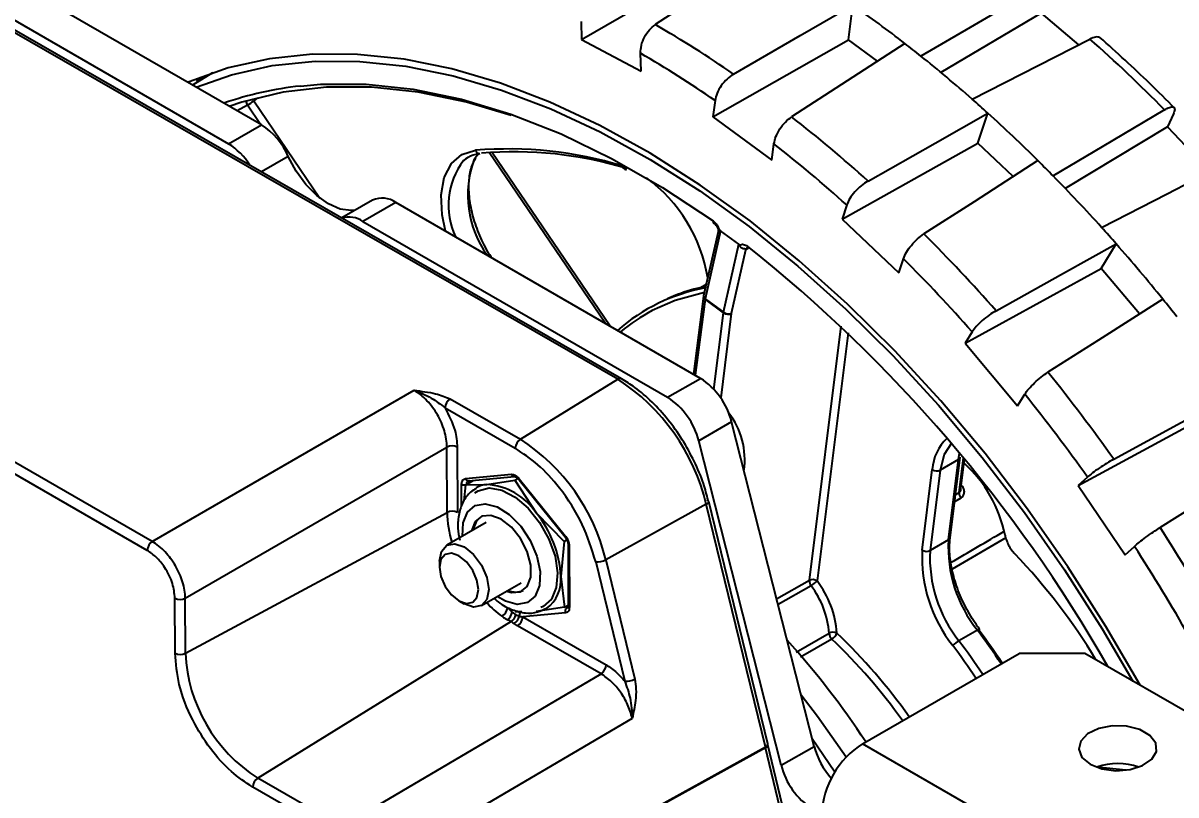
# Model space of a CAD drawing. Header units: inches. Extents: x 0 to 11, y 0 to 8.4.
# Drawn here: x 8.0126 to 8.2709, y 5.9237 to 6.0966 of the extents above; entities that cross this region are included whole.
import ezdxf

# ---------------------------------------------------------------- set-up
doc = ezdxf.new("R2010")
doc.units = ezdxf.units.IN
doc.header["$MEASUREMENT"] = 0
doc.header["$PDSIZE"] = -1
doc.layers.add('OBJ', color=50, linetype='Continuous')
doc.dimstyles.get("Standard").update_dxf_attribs({"dimtxt": 0.18, "dimasz": 0.18, "dimexe": 0.18, "dimexo": 0.0625, "dimgap": 0.09, "dimtad": 0, "dimtih": 1, "dimtoh": 1, "dimdec": 4, "dimzin": 0, "dimdsep": 46, "dimtxsty": 'Standard', "dimcen": 0.09, "dimadec": 0, "dimazin": 0, "dimtfac": 1, "dimtdec": 4, "dimtofl": 0, "dimtmove": 0, "dimatfit": 3, "dimfxl": 1, "dimtolj": 1, "dimtzin": 0, "dimarcsym": 0})

# ---------------------------------------------------------------- blocks, each defined once
blk = doc.blocks.new('*D8')
at = {"layer": 'Defpoints', "color": 0, "transparency": 16777216}
for p in [(5.711596441947764, 7.075144194756552), (5.711596441947764, 4.366810861423873), (9.602395316461589, 4.366810861423874)]:
    blk.add_point(p, dxfattribs=at)
at = {"layer": 'OBJ', "color": 0, "lineweight": -2, "transparency": 16777216}
for p, q in [((5.761596441947764, 7.075144194756552), (9.727395316461589, 7.075144194756553)), ((9.602395316461589, 6.945144194756553), (9.602395316461589, 5.843477528090212)), ((9.602395316461589, 4.496810861423874), (9.602395316461589, 5.598477528090213)), ((5.761596441947764, 4.366810861423873), (9.727395316461589, 4.366810861423874))]:
    blk.add_line(p, q, dxfattribs=at)
at = {"layer": 'OBJ', "color": 0, "transparency": 16777216}
for points in [[(9.580728649794922, 6.945144194756553), (9.624061983128255, 6.945144194756553), (9.602395316461589, 7.075144194756553)], [(9.580728649794922, 4.496810861423874), (9.624061983128255, 4.496810861423874), (9.602395316461589, 4.366810861423874)]]:
    blk.add_solid(points, dxfattribs=at)
at = {"layer": 'OBJ', "color": 0, "transparency": 16777216, "insert": (9.602395316461589, 5.720977528090209), "char_height": 0.125, "attachment_point": 5}
blk.add_mtext('\\A1;32.500000', dxfattribs=at)

msp = doc.modelspace()

# ---------------------------------------------------------------- linework, layer by layer
at = {"color": 7, "linetype": 'Continuous', "lineweight": 25}
for p, q in [((8.065997527122553, 6.073791907321152), (7.997731581415318, 6.113200998931889)), ((7.990365885777956, 6.108948873349486), (8.058631831485192, 6.069539781738742)), ((8.137734353319885, 6.092909234096447), (8.16793862422847, 6.110413964304528)), ((8.145812448480706, 6.016820049149033), (7.998499030926955, 6.101421195448922)), ((8.146686649564161, 6.016927246805471), (7.99937323201041, 6.101528393105361)), ((8.197483741989702, 6.092869849420877), (8.198471519962936, 6.10061393211158)), ((8.240655661195207, 6.098822136139017), (8.218207705524158, 6.085552561699957)), ((8.240655661195207, 6.098822136139017), (8.249079625406479, 6.091746920264075)), ((8.137603656018461, 6.096934387999767), (8.137734353319885, 6.092909234096447)), ((8.137734353319885, 6.092909234096447), (8.151052766840387, 6.085808356879313)), ((8.16715174680825, 6.07560157986021), (8.197483741989702, 6.092869849420877)), ((8.204026477386366, 6.088056287877289), (8.197483741989702, 6.092869849420877)), ((8.151052766840387, 6.085808356879313), (8.150922069538963, 6.089833510782631)), ((8.055031644555038, 6.085448720522043), (8.05053090331324, 6.08272059919373)), ((8.05144787110914, 6.083674019288444), (8.052579499434936, 6.084375695185484)), ((8.052166912797086, 6.084119867284554), (8.051565868212025, 6.083347942482923)), ((8.052568521246053, 6.084372736995028), (8.051732147560093, 6.083854129441512)), ((8.06511731593758, 6.079870023365419), (8.064284242856262, 6.079193841119746)), ((8.06287533094105, 6.07819681658613), (8.060571530764445, 6.076924268344512)), ((8.065792099100625, 6.073910498393929), (8.06287533094105, 6.07819681658613)), ((8.064284242856262, 6.079193841119746), (8.079113215308682, 6.05740201848693)), ((8.1676169741439, 6.079248916665618), (8.16715174680825, 6.07560157986021)), ((8.16715174680825, 6.07560157986021), (8.180356196313712, 6.065886922841351)), ((8.226506607490334, 6.069710178341817), (8.228729648862414, 6.076416773812679)), ((8.270324813109253, 6.07623154783385), (8.268997759052281, 6.073354208965401)), ((8.058631831485192, 6.069539781738742), (8.065997527122553, 6.073791907321152)), ((8.268997759052281, 6.073354208965401), (8.24606974679628, 6.059561615590512)), ((8.268997759052281, 6.073354208965401), (8.278451515944722, 6.063305026328744)), ((8.180356196313712, 6.065886922841351), (8.18082142364936, 6.069534259646758)), ((8.196073298621998, 6.052686262324434), (8.226506607490334, 6.069710178341817)), ((8.234410515713863, 6.062214888205276), (8.226506607490334, 6.069710178341817)), ((8.072018612757404, 6.066709619984908), (8.066025982401579, 6.063250148117421)), ((8.14310737644253, 6.029277338827993), (8.117023962285415, 6.06760805505218)), ((8.144117035873943, 6.028694474844846), (8.117609324864569, 6.067648713823412)), ((8.112308647277175, 6.066524075796105), (8.111250698091695, 6.065774374935406)), ((8.146871396709157, 6.064587939477338), (8.147428674153328, 6.064414801108069)), ((8.147408994100221, 6.063897117552592), (8.147816772476137, 6.063751497830504)), ((8.090895045231015, 6.056928122428388), (8.083982709085548, 6.052937715709806)), ((8.096102955296814, 6.056412413569084), (8.088737259659453, 6.052160287986668)), ((8.164368901004124, 6.017003321958389), (8.096102955296814, 6.056412413569084)), ((8.197120314897544, 6.055844959548738), (8.196073298621998, 6.052686262324434)), ((8.088737259659453, 6.052160287986668), (8.157003205366763, 6.012751196375974)), ((8.196073298621998, 6.052686262324434), (8.208762573595969, 6.040653000441512)), ((8.168368792716587, 6.050122432012688), (8.165071534022053, 6.035510975676655)), ((8.168866934884317, 6.050082469273617), (8.165427644182007, 6.034841612980773)), ((8.172983750167898, 6.047053683524277), (8.168866934884317, 6.050082469273617)), ((8.169544459465587, 6.031812827231435), (8.172983750167898, 6.047053683524277)), ((8.175031508984166, 6.046127809132692), (8.174600448300483, 6.045896077301114)), ((8.254125375648414, 6.041638645953729), (8.257516134432153, 6.047103977695066)), ((8.174458626350692, 6.045694171354905), (8.171268170578609, 6.031556000976248)), ((8.174600448300483, 6.045896077301114), (8.174458626350692, 6.045694171354905)), ((8.208762573595969, 6.040653000441512), (8.209809589871515, 6.043811697665816)), ((8.223620242044278, 6.024859551816728), (8.254125375648414, 6.041638645953729)), ((8.262733006254319, 6.031426323386786), (8.254125375648414, 6.041638645953729)), ((8.040431464091816, 5.978449538463217), (7.940169929988055, 6.036029091336387)), ((8.04156579208122, 5.9804679657431), (7.94130425797746, 6.038047518616269)), ((8.165634176219374, 6.038004265606438), (8.164342547158736, 6.037258624021159)), ((8.165051251869968, 6.035396563398148), (8.162784714170193, 6.017917853551265)), ((8.165406989482047, 6.034725561456479), (8.163196627843446, 6.017680060849255)), ((8.16952380476563, 6.03169677570714), (8.165406989482047, 6.034725561456479)), ((8.165427644182007, 6.034841612980773), (8.169544459465587, 6.031812827231435)), ((8.16737070860254, 6.014532022917896), (8.16952380476563, 6.03169677570714)), ((8.171268170578609, 6.031556000976248), (8.168890595527797, 6.012601674325799)), ((8.188749492525465, 5.971749881230121), (8.195889531330469, 6.028671166537495)), ((8.197463668608385, 6.027173308564289), (8.190493858338444, 5.97160910649923)), ((8.225217234200004, 6.027433634043148), (8.223620242044278, 6.024859551816728)), ((8.223620242044278, 6.024859551816728), (8.235408785287758, 6.010873309642936)), ((8.124011963495624, 6.003353431890537), (8.145812448480706, 6.016820049149033)), ((8.157003205366763, 6.012751196375974), (8.164368901004124, 6.017003321958389)), ((8.04156579208122, 5.9804679657431), (8.100189746941549, 6.014323071390875)), ((8.108270006365888, 6.012393936416837), (8.124011963495624, 6.003353431890537)), ((8.235408785287758, 6.010873309642936), (8.237005777443485, 6.013447391869356)), ((8.107135678376483, 6.010375509136955), (8.122877635506219, 6.001335004610655)), ((8.171333303051458, 6.007246388164426), (8.163967607414097, 6.002994262582018)), ((8.189825173361143, 5.934555525731471), (8.171333303051458, 6.007246388164426)), ((8.248955577138632, 5.99296694885488), (8.279500864169222, 6.009508191563342)), ((8.182459477723784, 5.930303400149061), (8.163967607414097, 6.002994262582018)), ((8.048946062624193, 5.967729043305131), (8.107570017507644, 6.001584148966258)), ((8.107602763071776, 5.986981679842421), (8.107570017507632, 6.001584148966252)), ((8.109885188783913, 6.001564348656059), (8.109917934348058, 5.986961879532228)), ((8.22218095356757, 5.998830494969227), (8.222421214038313, 6.000217700463385)), ((8.22218095356757, 5.998830494969227), (8.21805616401065, 5.996449304643078)), ((8.219917780057827, 5.980788191759628), (8.22218095356757, 5.998830494969227)), ((8.22028213108333, 5.981274899313345), (8.222545304593073, 5.999317202522945)), ((8.222286474464168, 5.991415188755289), (8.223262296514067, 5.999194564586206)), ((8.222617472267727, 5.991748112109644), (8.223513068826342, 5.998887920257135)), ((8.111730173352681, 5.994527435284937), (8.122007540294495, 5.995497670601536)), ((8.11239775163307, 5.99403796082322), (8.122675118574882, 5.995008196139819)), ((8.122796453424538, 5.994176829349323), (8.123462979161724, 5.994561606467188)), ((8.123776188509463, 5.994481947330214), (8.134084417738913, 5.981689536801908)), ((8.214033177536376, 5.978539031061216), (8.216296351046118, 5.996581334270816)), ((8.21805616401065, 5.996449304643078), (8.215792990500907, 5.978407001433478)), ((8.251054021376005, 5.994878203897511), (8.248955577138632, 5.99296694885488)), ((8.110862864349105, 5.988322354165175), (8.110851778932732, 5.993265755036114)), ((8.111401447160073, 5.989573232438673), (8.111760375495619, 5.99315685054378)), ((8.111760375495619, 5.99315685054378), (8.113460454656359, 5.994138285352848)), ((8.111760375495619, 5.99315685054378), (8.116481394126588, 5.993206729901745)), ((8.112365880869378, 5.994028174422112), (8.112384650005152, 5.994036891091115)), ((8.116481394126588, 5.993206729901745), (8.122796453424538, 5.994176829349323)), ((8.122796453424538, 5.994176829349323), (8.127529916557354, 5.986853444017734)), ((8.123716562664056, 5.994299243349835), (8.134024791893507, 5.98150683282153)), ((8.222753918640523, 5.992835879715286), (8.222905395440435, 5.992912150399206)), ((8.248955577138632, 5.99296694885488), (8.259485199730458, 5.977452691281285)), ((8.179433279922536, 5.935082077000038), (8.166206814386747, 5.989422324143597)), ((8.222689399391552, 5.990183636779947), (8.22129703357203, 5.989365829306323)), ((8.221495677761837, 5.99094944571394), (8.222286474464168, 5.991415188755289)), ((8.048973678747123, 5.955413983451309), (8.107602763071794, 5.986981679842429)), ((8.127529916557354, 5.986853444017734), (8.133857420357149, 5.980450278775757)), ((8.165665752356531, 5.988780914291958), (8.143139646335545, 5.976339103091342)), ((8.178892217892312, 5.934440667148393), (8.165665752356531, 5.988780914291958)), ((8.116346939744595, 5.984713560460187), (8.107511642833572, 5.979613052120826)), ((8.113873785920418, 5.984899649391346), (8.113078630662136, 5.982826805787585)), ((8.133857420357149, 5.980450278775757), (8.133072844525506, 5.972616904041396)), ((8.133857420357149, 5.980450278775757), (8.134456908935169, 5.980796356165382)), ((8.134726667793721, 5.979752690523068), (8.134757385100821, 5.966054696910668)), ((8.134970743380798, 5.97941438919479), (8.135001460687898, 5.965716395582391)), ((8.219917780057827, 5.980788191759628), (8.215792990500907, 5.978407001433478)), ((8.232758702857353, 5.981242130517797), (8.220741570393928, 5.974245631235238)), ((8.259485199730458, 5.977452691281285), (8.26158364396783, 5.979363946323918)), ((8.143139646335545, 5.976339103091342), (8.149648423782253, 5.949598128334394)), ((8.105893303654911, 5.976036139570284), (8.105893303654911, 5.974696887418345)), ((8.14088280971236, 5.97590601249686), (8.147391587255743, 5.949165037793309)), ((8.115323507932292, 5.966081038646127), (8.124158804843315, 5.971181546985489)), ((8.133072844525506, 5.972616904041396), (8.13388230936084, 5.965703749396647)), ((8.181418558735794, 5.967601618799621), (8.188749492525465, 5.971749881230121)), ((8.18913105928423, 5.970547205031171), (8.181736522662183, 5.966351714293233)), ((8.046658507470843, 5.955433783761502), (8.046630891347913, 5.967748843615325)), ((8.048973678747123, 5.955413983451309), (8.048946062624193, 5.967729043305131)), ((8.110256913989371, 5.967138073601407), (8.111416677533414, 5.966468338692368)), ((8.13388230936084, 5.965703749396647), (8.13475703970796, 5.966208720477427)), ((8.121180078866814, 5.965613336972733), (8.122178401868428, 5.964626564374164)), ((8.122178401868426, 5.964626564374162), (8.123001018475458, 5.963986317191289)), ((8.124323164437715, 5.964699374950215), (8.122846231431922, 5.964683770591104)), ((8.123001018475458, 5.963986317191289), (8.123788956294241, 5.963693430025812)), ((8.134123066267948, 5.964454715333568), (8.124528702144652, 5.963548958930645)), ((8.124528702144652, 5.963548958930645), (8.143221075460565, 5.952814049403381)), ((8.13388230936084, 5.965703749396647), (8.127567250062892, 5.96473364994907)), ((8.134395660620472, 5.965541772137952), (8.134838263443857, 5.965826422892053)), ((8.121944746503575, 5.962504565135666), (8.065180349765699, 5.927440005548964)), ((8.14208674747116, 5.950795622123497), (8.123394374155247, 5.961530531650762)), ((8.18580787282509, 5.955670895448228), (8.1931725709424, 5.959878629343503)), ((8.193787236845154, 5.958595941889834), (8.186748204505252, 5.954563628738276)), ((8.226382772136207, 5.96059587301936), (8.222257982579285, 5.95821468269321)), ((8.200669138360428, 5.935146973683493), (8.235729849594264, 5.955387091455763)), ((8.250461240868988, 5.955387091455765), (8.235729849594264, 5.955387091455763)), ((8.944013849074407, 5.555007693053834), (8.250461240868988, 5.955387091455765)), ((8.084002720460841, 5.916630439364556), (8.142086747484544, 5.950795622131371)), ((8.091018399421959, 5.906722085080799), (8.149102426432277, 5.940887267839742)), ((8.17943873133264, 5.935049686624191), (8.179433279922536, 5.935082077000037)), ((8.179485030497773, 5.934856723630474), (8.179438700523802, 5.935050006392929)), ((8.194478619600899, 5.928781061475174), (8.189396601143413, 5.936240227365267)), ((8.901587442203205, 5.530515449699148), (8.200669138360428, 5.935146973683493)), ((8.100534280229036, 5.891161342014795), (8.178892217892312, 5.934440667148393)), ((8.178939540129768, 5.934243731282591), (8.100668373976179, 5.891045878658947)), ((8.182556613206236, 5.9189934134811), (8.178939540129774, 5.934243731282596)), ((8.18309679675756, 5.919638479033848), (8.179479723681084, 5.934888796835411)), ((8.1794797236811, 5.934888796835343), (8.179485061259038, 5.934856400647087)), ((8.182459477723784, 5.930303400149061), (8.189825173361143, 5.934555525731471)), ((8.2596494785152, 5.929185985500359), (8.253160986658472, 5.929893984235174)), ((8.084002720460841, 5.916630439364556), (8.065180349765653, 5.927440005548935)), ((8.082868392471436, 5.914612012084674), (8.064046021776248, 5.925421578269052))]:
    msp.add_line(p, q, dxfattribs=at)
at = {"color": 7, "linetype": 'Continuous', "lineweight": 25, "flags": 128}
for points in [[(8.179437644232152, 6.112681437368471), (8.16532839729616, 6.10349173025266), (8.154242606486486, 6.096270518268993)], [(8.23876865057468, 6.103789507033492), (8.224745867002287, 6.095622368274963), (8.213727803949993, 6.089204688544239)], [(8.171764605469631, 6.085161545097593), (8.186720512655523, 6.093815250691191), (8.198471519962936, 6.10061393211158)], [(8.22521951577712, 6.079552897545279), (8.239983413337628, 6.087098452392383), (8.251583455805536, 6.093026461140881)], [(8.210147268315282, 6.092023957146309), (8.195944229975634, 6.082817147209264), (8.184784636193562, 6.075582566980732)], [(8.262869233025679, 5.948224110052057), (8.255198071748719, 5.961420150785337), (8.24666259687565, 5.974796292328413), (8.237615828795661, 5.987725583610149), (8.228106035930757, 6.000139041267405), (8.218183957140496, 6.011970434132615), (8.20790253100824, 6.023156636605717), (8.197316613390903, 6.033637965456551), (8.186482684739207, 6.043358498260711), (8.17545854875006, 6.052266371769876), (8.164303023958807, 6.060314058624678), (8.153075629916902, 6.067458620933734), (8.141836269629351, 6.073661939365862), (8.130644909946252, 6.078890916533223), (8.119561261613713, 6.083117653580191), (8.108644460691183, 6.086319599035825), (8.097952753034987, 6.088479669135725), (8.087543183531482, 6.089586338971303), (8.077471291737908, 6.089633703980161), (8.067790815554819, 6.088621511449485), (8.058553404511132, 6.086555161864371), (8.049808344191542, 6.083445680093912), (8.049502649974775, 6.083314197210977)], [(8.051359170334443, 6.082242450820104), (8.059282429944343, 6.085010592401798), (8.068446863650992, 6.087060617424823), (8.078050862196594, 6.088064813438391), (8.088043184093522, 6.088017822622278), (8.098370515981042, 6.086919895692823), (8.108977757075186, 6.084776890565236), (8.119808313155245, 6.081600241099093), (8.130804398518446, 6.077406896093748), (8.141907344291667, 6.07221922885915), (8.153057911455267, 6.066064917844558), (8.164196606908877, 6.058976798962038), (8.175264000892842, 6.050992690392667), (8.186201044071694, 6.042155190810167), (8.196949382587917, 6.032511452098561), (8.207451669405005, 6.022112927776456), (8.217651870278738, 6.011015098470272), (8.227495562724105, 5.999277175901089), (8.236930226382809, 5.986961786964492), (8.245905523242108, 5.974134639588994), (8.254373566209889, 5.960864172155802), (8.261192963670338, 5.949191799753042)], [(8.051732147560093, 6.083854129441512), (8.051503077435955, 6.083697811567133), (8.051447646738252, 6.083673931410791)], [(8.121923724962812, 6.07592596035687), (8.111922983275432, 6.078901821512206), (8.101155922636552, 6.081124689636026), (8.090684715398172, 6.082237912347964), (8.080570651879519, 6.08223497370637), (8.070872931957709, 6.081115890911772), (8.061648318557612, 6.078887214206192), (8.05880769645835, 6.077942508215623)], [(8.074733621208349, 6.082495056363141), (8.079276916302469, 6.082873719520618), (8.089451450079796, 6.082876675731849), (8.099985262878164, 6.081756797251412), (8.110816697933993, 6.079520638978662), (8.121882356434025, 6.07618128964838), (8.133117468602773, 6.071758295219482), (8.144456272814502, 6.066277544468141), (8.155832400510747, 6.059771117454999), (8.167179264670335, 6.052277097753379)], [(8.268285678833251, 6.077187713526717), (8.254329061476703, 6.068877504623937), (8.243362881602144, 6.062347511669571)], [(8.20189100263501, 6.06121507533741), (8.216920739559963, 6.069728345050562), (8.228729648862414, 6.076416773812679)], [(8.086952102784117, 6.054651910204333), (8.086137372645963, 6.054582305601412), (8.083668377221958, 6.054938160062391), (8.081050241209685, 6.056086188980547), (8.07843210519741, 6.057960995559303), (8.075963109773406, 6.06045578253727), (8.073783899819473, 6.06342843583185), (8.072018612757404, 6.066709619984908)], [(8.107247460762727, 6.049978827506382), (8.10647767744472, 6.05361117495797), (8.106257552546692, 6.058125215361356), (8.106962873196926, 6.062036224992178), (8.108551751790902, 6.065111936689933), (8.110929827957706, 6.067169689993505), (8.113955872436645, 6.068087278986277)], [(8.113669999659898, 6.066071309982683), (8.114312622870047, 6.067033148089934), (8.11475324074954, 6.067555110499886)], [(8.239949865298465, 6.065776622737458), (8.225643746580804, 6.056577962086063), (8.21440305396719, 6.049349874947198)], [(8.254226210025058, 6.050799978492454), (8.268883543234537, 6.05836626375761), (8.280399752001138, 6.064310659978275)], [(8.230574019578857, 6.032160413795233), (8.245661755633321, 6.04052906794777), (8.257516134432153, 6.047103977695066)], [(8.165227046455298, 6.036200112726122), (8.158694111052023, 6.034421879699059), (8.15355781064435, 6.032166724474974)], [(8.267939898353209, 6.034736946116142), (8.253524542328297, 6.025571439245358), (8.242197919170962, 6.018369509241445)], [(8.25694213734564, 5.998880371659655), (8.272070279645956, 6.007104624642088), (8.28395631387488, 6.013566198235837)], [(8.22056646508328, 6.002445198154999), (8.21896661496097, 5.999933768714088), (8.21805616401065, 5.996449304643078)], [(8.293266904488783, 5.999848052149664), (8.278739473347692, 5.990739696193606), (8.267324698890539, 5.983582792598623)], [(8.11380692827361, 5.991324431525406), (8.11458042449868, 5.991830119517575), (8.117013658642078, 5.992434572039293), (8.119838505542326, 5.991939952831676), (8.122826112903578, 5.990386333001312), (8.125734442545408, 5.987899577587123), (8.12832787889674, 5.984681148723464), (8.13039631716815, 5.980991784376133), (8.131772184792363, 5.97713037490306), (8.132344017157063, 5.973409748735063), (8.132065487804882, 5.970131328876859), (8.130959161527457, 5.967560713407847)], [(8.11102099868592, 5.981638960131721), (8.111163384887462, 5.984663218270494), (8.112139105177768, 5.987052371037478), (8.11385714512151, 5.988520312455876), (8.116149330998713, 5.988923350191903), (8.11879128768511, 5.98822203210383), (8.121524402052648, 5.986485008092487), (8.124081137824302, 5.983882310170662), (8.126211223888916, 5.980668708545006), (8.127706152581306, 5.977158772933119), (8.12841958986528, 5.973696080287849), (8.128281699528669, 5.970619583091316), (8.127305979238363, 5.968230430324331)], [(8.11343218405273, 5.983030907815541), (8.114227339311011, 5.985103751419302), (8.115132856655306, 5.986000100970782)], [(8.120890495760856, 5.969294792312887), (8.122042164668926, 5.96898731293698), (8.124068845758728, 5.969174623299457), (8.125571298495712, 5.970383151970463), (8.126368304905958, 5.97246713255629), (8.126363734253824, 5.975175206242011), (8.125558137827415, 5.978180739374214), (8.124048682445096, 5.981121220300214), (8.122017430703162, 5.983641983623458), (8.119709381539769, 5.985438988084656), (8.117402919747205, 5.986295488424829), (8.115376238657403, 5.986108178062351), (8.113873785920418, 5.984899649391346), (8.113873785920418, 5.984899649391346)], [(8.105893303654911, 5.976036139570284), (8.10631107736673, 5.978228544930745), (8.107506264468556, 5.979609938695758), (8.109296913200973, 5.979961743259756), (8.111410413526743, 5.979230399566989), (8.113525004180195, 5.977527248065031), (8.115318757903154, 5.975111578130949), (8.116518591951715, 5.972351153614105), (8.116941842468512, 5.969666224123878)], [(8.11462193930555, 5.969664487026302), (8.114287560288345, 5.971785651794171), (8.113339659898273, 5.973966459614565), (8.111922547376984, 5.975874902265899), (8.110251965259692, 5.977220436654585), (8.108582244529885, 5.977798217367244), (8.10716758503262, 5.977520282527969), (8.106223355852437, 5.976428945196556), (8.105893307322562, 5.974690351588711), (8.106227686339768, 5.972569186820841), (8.107175586729838, 5.970388379000447), (8.108592699251126, 5.968479936349113), (8.11026328136842, 5.967134401960427), (8.111933002098228, 5.966556621247768), (8.113347661595492, 5.966834556087043), (8.114291890775673, 5.967925893418458), (8.11462193930555, 5.969664487026302)], [(8.116941842468512, 5.969666224123878), (8.116524073399132, 5.967465545836209), (8.115328886297307, 5.966084152071196), (8.11353823756489, 5.965732347507196), (8.111424737239119, 5.966463691199965), (8.111416677533414, 5.966468338692368)], [(8.127305979238363, 5.968230430324331), (8.12558793929462, 5.966762488905934), (8.123295753417418, 5.966359451169906), (8.120653796731022, 5.967060769257979), (8.118832863784638, 5.968106946657023)], [(8.130959161527457, 5.967560713407847), (8.129114666300207, 5.965906158305285), (8.128582483424232, 5.965663881090513)], [(8.226778625649343, 5.960536873662461), (8.226856851998889, 5.960638125283801), (8.226898105007379, 5.960715877045935), (8.226900799344829, 5.960767140992246), (8.226864831469364, 5.960789947078028), (8.226791583606268, 5.960783418878193), (8.226683870629838, 5.9607478072678), (8.226545831889357, 5.960684480781064), (8.226382772136207, 5.96059587301936)], [(8.196996394028814, 5.932136442392693), (8.190580050673377, 5.941270897931347), (8.18689980358092, 5.94605504680206)], [(8.25163975217096, 5.930554678054489), (8.254292627713712, 5.929505595024231), (8.257422831243192, 5.929080585892646), (8.260607611427684, 5.929337050498011), (8.263416846055796, 5.930240351874251), (8.265471132424496, 5.93166849416514), (8.2664930277765, 5.933428598840685), (8.266344519481997, 5.935282954011375), (8.265045664409078, 5.936981118736072), (8.26277188013254, 5.93829374645885), (8.259830253818407, 5.939043559532228), (8.256618068400515, 5.939129291545786), (8.253569147318883, 5.938539363916039), (8.251095264260242, 5.937353449638282), (8.249530530839921, 5.935731713007107), (8.249086272976822, 5.933893178540907), (8.249822490157072, 5.932086150507012), (8.25163975217096, 5.930554678054489)], [(8.26229299753632, 5.929964581554494), (8.26225308398406, 5.929858375636925), (8.262223396814733, 5.929759113673627)]]:
    msp.add_lwpolyline(points, dxfattribs=at)
at = {"color": 7, "linetype": 'Continuous', "lineweight": 25}
for centre, radius, start, end in [((8.035594458694582, 5.866996608126603), 0.2847911360160582, 52.19941093618043, 55.11594605424418), ((8.028281244407394, 5.878220687061737), 0.2518173815016208, 55.26432406368987, 59.9861608041694), ((8.023450610909565, 5.835730818537024), 0.3438686415235632, 44.6019840899993, 48.43799224042569), ((8.025988269184644, 5.854454498958025), 0.3005890623836357, 51.34921412944694, 52.2178870781204), ((8.027358226379773, 5.876479717014825), 0.2465519512220177, 55.32776102550377, 59.92272384236101), ((8.016269147569142, 5.842437406465758), 0.3160443204427688, 48.61292663646402, 51.33384533169124), ((8.082937053680261, 6.006181247662932), 0.07675346052559098, 96.13550921849217, 109.2689549147123), ((8.063007940574714, 6.078360271793153), 0.001524396712185564, 33.1490663955066, 51.86950967837301), ((8.00630410823331, 5.830997536043215), 0.3312155240798559, 47.81371647129391, 48.62797868916038), ((8.064447803898565, 6.079285001629962), 0.001912280808808133, 183.8295116661393, 214.6840660062553), ((8.058090437487587, 6.086452419607731), 0.009542022144768793, 300.0963000503359, 310.474402015772), ((7.99129199392411, 5.827837001837874), 0.3143521395829343, 47.93709048031177, 52.00968148810797), ((7.996506149407547, 5.820297199753734), 0.3457238636762007, 45.23855845932864, 47.80141787108117), ((8.057564954156023, 6.060522271035667), 0.01572232597248123, 23.17488835602819, 57.56490548218905), ((8.050950406140878, 6.057100958913178), 0.01461945992867166, 31.5688723152281, 58.30316176371369), ((7.991142284122493, 5.827148963102332), 0.3077804541431801, 47.99180589305681, 51.95496607536621), ((8.121269121919902, 5.98032239766939), 0.0880690525131934, 73.09972255921892, 94.76332360253933), ((8.114954484302272, 6.068396429694297), 0.001045370660790512, 197.2015025612717, 268.8621712972956), ((8.122547822886483, 5.980311887801424), 0.08744902641915903, 73.09972255921056, 94.76332360254952), ((8.124419346984219, 6.055772746326465), 0.01653619933617727, 142.7832198023609, 205.3509488586949), ((8.135391462649459, 6.058078251407779), 0.02314543021394731, 159.797406567811, 215.6458035895537), ((8.147707551458737, 6.064683812498959), 0.0008416331751548983, 186.5409367649233, 249.0588522038286), ((7.986744089942616, 5.81034623170106), 0.3596635223908086, 44.47985406303918, 45.25059224102559), ((8.13169795865119, 6.033914544306541), 0.03474473979790661, 9.332827610055462, 53.72786028540651), ((7.977448585185488, 5.801305347811915), 0.3726304125406992, 42.03233024144706, 44.47026993712316), ((8.093040722714049, 6.052042330700977), 0.005336187090524358, 54.98005538720622, 113.7094861836183), ((8.085586971267803, 6.047560168225378), 0.005575429917842399, 55.59558524084468, 106.2557704013876), ((8.167695328390232, 6.052160580294877), 0.0005290539491684417, 167.277023841195, 228.4488845915235), ((7.952676547760755, 5.78692982911787), 0.3706279057276902, 41.42678766016196, 45.07581251841118), ((7.968482271530319, 5.793138245747194), 0.3847585826304266, 41.30484176719208, 42.04169112905205), ((8.175357665270882, 6.046463757171439), 0.0004840087864415325, 163.4631996980239, 225.3782222743663), ((7.971530285617798, 5.790672894842873), 0.3268885597574947, 29.65774949206019, 51.52900247926362), ((7.960281455135468, 5.785998208884688), 0.3956319970410156, 38.95518854435956, 41.29768504473558), ((7.953334369447127, 5.787096538406017), 0.3628804371766586, 41.47581191021758, 45.02678826835592), ((8.17288470930586, 5.996600167474277), 0.04131747654834024, 100.3480338516596, 131.0599999064329), ((8.16577929209675, 6.035352740670393), 0.0007293579390671159, 176.5553668415447, 239.3060218990301), ((8.166290872958532, 6.035235816526367), 0.001250000000001161, 167.2834887685808, 172.6114454252437), ((8.16575373091009, 6.035444504704064), 0.0006854275922704025, 174.434859019314, 241.5923241504758), ((8.166638613105405, 6.034566222489972), 0.00124188794013837, 167.1880732066518, 172.6284124694158), ((7.952694742860563, 5.779801049033503), 0.4054279463516448, 38.25056630018906, 38.96215379961536), ((8.17243126201704, 5.996199675957759), 0.0406181701428939, 117.6879212599578, 129.8616864665727), ((8.170755428389436, 6.031537436740575), 0.001241887940589647, 167.1880732086125, 172.6284124694241), ((8.170516484636691, 6.033119488589406), 0.001734798337495568, 235.0950804548744, 295.6770896723243), ((8.170654693362094, 6.033351426320231), 0.001897341946250389, 234.18625395664, 288.8647369970904), ((7.921543180609222, 5.760461090788549), 0.4115048160969357, 35.4072237805639, 38.81035080507723), ((8.14633774571277, 6.016154523215732), 0.0008478572697754967, 65.71040367158638, 128.2839055992247), ((8.1208323285482, 5.978084499833035), 0.04609174733783145, 13.41884758951445, 57.18248564315373), ((8.155514128483917, 6.003318846368387), 0.01629944381130783, 13.94330799956693, 57.09442699581271), ((8.10970144513754, 6.01026153588769), 0.00256829690139129, 123.8726894979231, 177.4565513077188), ((8.14814843284658, 5.999066720785987), 0.01629944381128156, 13.94330799955769, 57.09442699585728), ((7.922852245091183, 5.761180603918743), 0.4029031821571392, 35.45294376318614, 38.76463082244707), ((8.157148781704457, 5.99875184315528), 0.01713180580540835, 351.8883540081416, 37.91766522403987), ((8.125443402267287, 6.001221031361385), 0.002568296901401655, 123.8726894980543, 177.4565513076106), ((8.099944845278907, 5.966033633302831), 0.0444071339526029, 13.41884758950786, 57.18248564316148), ((8.226546080381553, 5.995996413346973), 0.01026640559966438, 132.4536336765278, 176.7338463619522), ((8.10870788341616, 5.999268499500908), 0.002580110709280858, 62.85136900344733, 116.1686200915813), ((8.221882308166494, 5.999434711522398), 0.0006739931147358903, 296.3017513502327, 348.7683295683503), ((8.203700636399077, 5.976101425094796), 0.02945486474047212, 11.32949965504228, 48.02179767909276), ((8.112375825524815, 5.994708037888659), 0.0006704357000130634, 195.627432916716, 271.8741506712976), ((8.122653192466629, 5.995678273205261), 0.0006704357000144594, 195.6274329169353, 271.8741506711384), ((8.123882174329108, 5.994346277122101), 0.0001721609692551989, 127.9970197860048, 195.8545654458702), ((8.21728751830396, 5.997998305955185), 0.001729225632275967, 235.027331512949, 296.3915350806656), ((8.111444667167772, 5.994440943645625), 0.001316276842907336, 243.2288385969098, 284.7475587917043), ((8.116921402718283, 5.987785642019574), 0.005438915460547913, 94.64030312470571, 120.8246608270155), ((8.115667109445262, 5.979007197734108), 0.01422286094012016, 33.48127400078076, 86.71791766312401), ((8.16543739610983, 5.989522456150721), 0.0007759065044868482, 287.1161050197626, 352.5852063149414), ((8.16576735812504, 5.989228004052438), 0.0004805019290095564, 23.85419989253933, 90.16929789175902), ((8.224042694180229, 5.991308080258356), 0.001759482856181279, 176.5099623262034, 219.7229626060245), ((8.108740628980309, 5.984666030377079), 0.002580110709278285, 62.85136900349953, 116.1686200915545), ((8.132001222624417, 5.987321522027592), 0.02440082624117076, 180.7980120128165, 196.8799442590379), ((8.109093144710872, 5.971477850007312), 0.02400673753954348, 2.719549070902365, 39.82687147728006), ((8.134190403558542, 5.981553866593803), 0.0001721609692397575, 127.9970197832677, 195.8545654497601), ((7.906410238028354, 5.749949595024863), 0.4299345520750588, 29.6113235054762, 32.91646637404946), ((8.042997230852874, 5.978335565213953), 0.002568296901392431, 123.8726894979671, 177.4565513077404), ((8.135124808526848, 5.979782664879504), 0.0003992030174984432, 184.1796533280386, 247.2983991868768), ((8.249783117495932, 5.979219092153332), 0.02990652861611266, 176.9924933692261, 218.5146095570134), ((8.219621471397637, 5.98138974050956), 0.000670566716030204, 296.2237646199345, 350.1389189722712), ((7.908036077703703, 5.750888224525071), 0.4209477842473949, 29.65572677340965, 32.87206310611693), ((8.141331390454916, 5.979665193776424), 0.003785851103149664, 263.1951082693614, 298.5310690375534), ((8.24569043522074, 5.976875785478533), 0.03170092033305216, 176.9924933692064, 218.5146095570271), ((8.215024344794218, 5.979956002745585), 0.001729225632275967, 235.027331512949, 296.3915350806656), ((8.24565832793899, 5.976837901827174), 0.02990652861609184, 176.9924933692086, 218.5146095570234), ((8.134566222014428, 5.882190810380339), 0.1384315811321757, 31.2248935016278, 43.61801457656932), ((8.125184588717607, 5.971850510330095), 0.007925398350340092, 306.2075855158156, 5.549229049040798), ((8.190584550791433, 5.971670213584873), 0.001836786806680886, 177.5141087516882, 217.6906867510791), ((8.189501178467383, 5.970186393616956), 0.001734798337501395, 55.09508045500788, 115.6770896722344), ((8.185908065582773, 5.976088887513124), 0.006410766968968716, 300.181905428765, 315.6699794951546), ((8.173030377922473, 5.958307266876118), 0.02195249611315295, 4.199441628817551, 37.29633063283675), ((8.122968431256098, 5.973317585958811), 0.004189976051957271, 245.6977974710492, 293.897251435036), ((8.17319931526609, 5.958412080829237), 0.02002702441342624, 4.19944162882812, 37.29633063284703), ((8.047808196715664, 5.970044692770483), 0.00258011070928716, 242.8513690035643, 296.1686200918124), ((8.135655854972068, 5.984984955739403), 0.02649096900141792, 223.546639910293, 233.4627116979482), ((8.13515574058585, 5.966084902255901), 0.0003994990054218568, 184.336160846829, 247.282771014954), ((8.118297421009641, 5.966170256216244), 0.002935962425732597, 302.7236850442943, 349.0653754392043), ((8.119109242886145, 5.96523403653607), 0.003128699296195024, 311.6463168283245, 348.8042697564181), ((8.120470879474857, 5.964672575793717), 0.002621555689236809, 304.2088304355532, 344.8245700159662), ((8.12145737950115, 5.964224511622734), 0.002391296302150076, 296.9499113511904, 347.1682159050212), ((8.121962935383598, 5.963662932179908), 0.002568296901387835, 303.8726894978802, 357.4565513077557), ((8.12464086739053, 5.963874730474889), 0.0008709893046503508, 126.8682637186201, 192.014230237317), ((8.13495637169711, 5.964823459389039), 0.0009112464632113122, 127.9754072861316, 203.8697582313371), ((8.03549418695589, 5.825554879196872), 0.1990607644025332, 33.54892413216624, 41.85304062364416), ((8.194085468107886, 5.958095537378363), 0.002003196992534728, 65.25599214944538, 117.1112773251813), ((8.195200970788404, 5.96006202365668), 0.002036673613855784, 185.1662534683651, 226.0413788175917), ((8.192340314353041, 5.960992283781189), 0.002799292617509371, 301.1237765883148, 337.3619953462532), ((8.106944128669992, 5.867448689958259), 0.1258949839040494, 35.36236948059819, 46.38525040889209), ((8.10669114784213, 5.867313548857184), 0.1279062911341199, 35.27351588001118, 46.38384708428621), ((8.225333290085045, 5.952894859814088), 0.006144756441082337, 120.0315440924663, 136.364332955623), ((8.069480475133654, 5.844404815286651), 0.1905089307628341, 33.90955723721039, 36.68384948856805), ((8.073706642936623, 5.84685777665524), 0.1903847551457361, 33.90865231485584, 36.68475441092354), ((8.075714615784717, 5.848003016368366), 0.1883725142208059, 33.95418066983302, 36.68395691907461), ((8.069922484741516, 5.844672471286738), 0.188249470477677, 33.95328838178766, 36.68484920709565), ((8.047835812838594, 5.95772963291666), 0.00258011070928637, 242.8513690035552, 296.1686200918212), ((8.084066812486794, 5.957063482893191), 0.03513187845930344, 182.6911203897877, 237.4804322037996), ((8.14065530869579, 5.952928022653993), 0.00256829690516474, 303.8726898922774, 357.4565512813717), ((8.147840167998048, 5.952924219080624), 0.003785851110816517, 263.1951082870249, 298.531067313453), ((8.178679498865227, 5.935181275054085), 0.0007705513963765462, 286.0252402804055, 350.16730527819), ((8.211365550412784, 5.918424983132744), 0.01985039543115384, 122.6054783400644, 177.3945215143266), ((8.145429862659736, 5.926295756223491), 0.03443934946664467, 13.34310393680865, 13.68006732188583), ((8.178682419565837, 5.935021872404636), 0.0008195209516627146, 288.2850644816743, 348.3511641863001), ((8.206611174162623, 5.938964388343256), 0.01735534189916385, 194.7164062091401, 221.8884107209738), ((8.198278652291293, 5.934230941945078), 0.01629944381127145, 193.9433079995191, 237.0944269958568), ((8.257825734088607, 5.916537076583505), 0.01414803345352968, 70.5005687661611, 109.2511717068635), ((8.066611788537296, 5.925307605019791), 0.002568296901381984, 123.8726894965829, 177.4565513077892)]:
    msp.add_arc(centre, radius, start, end, dxfattribs=at)
for points, knots in [([(8.150922069538963, 6.089833510782631), (8.150955505821337, 6.090419925247009), (8.151022360216588, 6.091592435514337), (8.15176974871456, 6.093485684911534), (8.152876114954154, 6.095188734997339), (8.153786564696706, 6.095909492702652), (8.154242606486486, 6.096270518268993)], [0, 0, 0, 0, 0.2499136709340953, 0.4996915371566675, 0.7493968572079162, 1, 1, 1, 1]), ([(8.254033794906986, 6.093138830394834), (8.253999216342159, 6.093198495941561), (8.253878450273016, 6.093406878608034), (8.253439119819326, 6.093484346428062), (8.25270730060154, 6.093502697642028), (8.252023771289238, 6.093213047674986), (8.251583455805536, 6.093026461140881)], [0, 0, 0, 0, 0.09904489878968412, 0.3459155449459987, 0.5786522859717592, 1, 1, 1, 1]), ([(8.270662274730372, 6.077446804516881), (8.268786070327922, 6.079327623772377), (8.263264078970101, 6.084863197434247), (8.257598104692246, 6.089994758528045), (8.253857255825753, 6.093382771526286)], [0, 0, 0, 0, 0.3397695289382702, 0.9999999999999999, 0.9999999999999999, 0.9999999999999999, 0.9999999999999999]), ([(8.171764605469631, 6.085161545097595), (8.171273192295477, 6.084824923117663), (8.170290631838007, 6.084151861295171), (8.168974058903695, 6.082584654591114), (8.167973137756452, 6.080849398357731), (8.167735837362727, 6.079783048729906), (8.1676169741439, 6.079248916665618)], [0, 0, 0, 0, 0.2499123639395196, 0.4996895068213741, 0.7493956301627225, 1, 1, 1, 1]), ([(8.268285678833251, 6.077187713526717), (8.268677679654312, 6.077395889583001), (8.269297979720763, 6.077725306294927), (8.26994001289056, 6.07784871706399), (8.27043663457212, 6.077775900437755), (8.270719038231814, 6.077325012883501), (8.270456213817157, 6.076596014919712), (8.270324813109253, 6.07623154783385)], [0, 0, 0, 0, 0.2258044901647666, 0.3573118542843057, 0.5009271414515843, 0.7504854067865265, 1, 1, 1, 1]), ([(8.18082142364936, 6.069534259646758), (8.180937064785034, 6.070068834993551), (8.18116828421624, 6.071137695195421), (8.182124851881591, 6.0729026232418), (8.183381219254407, 6.074516745837871), (8.184316271218297, 6.075226868485662), (8.184784636193562, 6.075582566980732)], [0, 0, 0, 0, 0.2499136709341099, 0.4996915371566608, 0.7493968572079508, 1, 1, 1, 1]), ([(8.111417174548787, 6.065788209397207), (8.111550704333418, 6.065935938508434), (8.112259423710384, 6.066720021879491), (8.113502702838899, 6.067141317992558), (8.114666177025615, 6.067310509415261), (8.11496196022801, 6.067353521955973)], [0, 0, 0, 0, 0.147580459655246, 0.7832943916548003, 1, 1, 1, 1]), ([(8.11756708447643, 6.044021435543085), (8.117390770169191, 6.044295670783146), (8.116378892372225, 6.045869522360531), (8.114860908152558, 6.048971266055562), (8.113345547563798, 6.053220972760427), (8.112521276713926, 6.057367833625986), (8.112416935393313, 6.061143812397879), (8.112905689800636, 6.064238229144817), (8.11367107964341, 6.065668511294192), (8.114009362859418, 6.066300660322373)], [0, 0, 0, 0, 0.03532013364555785, 0.2027042477808583, 0.3701555547945714, 0.537124457308974, 0.7033691140718392, 0.8688965485939396, 1, 1, 1, 1]), ([(8.20189100263501, 6.06121507533741), (8.201388194877937, 6.060890562722821), (8.200382851419942, 6.060241713078946), (8.198921616659806, 6.0588023289078), (8.19771743401881, 6.057242204073769), (8.197319592696497, 6.056311264853041), (8.197120314897544, 6.055844959548738)], [0, 0, 0, 0, 0.2499123639395159, 0.4996895068213595, 0.7493956301627142, 1, 1, 1, 1]), ([(8.167179264670335, 6.052277097753379), (8.16736321113128, 6.052126514225511), (8.167730094654651, 6.051826173490593), (8.168305760232242, 6.051055161861463), (8.168526134605782, 6.050426291930907), (8.168660806468454, 6.050041986425843)], [0, 0, 0, 0, 0.2811138799038577, 0.560685159134711, 1, 1, 1, 1]), ([(8.167342462369277, 6.051766024655488), (8.1674308574992, 6.051697495483406), (8.167606258688153, 6.051561514029772), (8.167844557504315, 6.051299293519682), (8.168048887948332, 6.051012403676608), (8.16821108161802, 6.050712151440363), (8.168326730860377, 6.050419124785765), (8.16836274265161, 6.050239861220543), (8.168379892807119, 6.050154489237778)], [0, 0, 0, 0, 0.1753848829763075, 0.3480137087296935, 0.5178016646145888, 0.6847517310848458, 0.8498670393656066, 1, 1, 1, 1]), ([(8.168660806468454, 6.050041986425843), (8.168621461728863, 6.050016217709751), (8.168535313667569, 6.049959795302168), (8.168426406140382, 6.049987520054957), (8.168364116615795, 6.050047755965226), (8.168370833365843, 6.050097251602627), (8.168374117879088, 6.050121455134912)], [0, 0, 0, 0, 0.2411079222207059, 0.5279226722263054, 0.7691526072946004, 1, 1, 1, 1]), ([(8.168660806468454, 6.050041986425843), (8.168680467609931, 6.050059157261017), (8.168715679286843, 6.050089908980144), (8.168771950749012, 6.050110408135493), (8.168822708585427, 6.050108739829841), (8.168852833935128, 6.050090845280375), (8.168866934884317, 6.050082469273617)], [0, 0, 0, 0, 0.3653216879845421, 0.6542646194008638, 0.8381696119008581, 1, 1, 1, 1]), ([(8.209809589871515, 6.043811697665818), (8.210005527847873, 6.044279118035709), (8.210397297326619, 6.045213704776228), (8.21155872869836, 6.04681097252961), (8.212962467421823, 6.048307642627758), (8.21392228430932, 6.049002048794545), (8.21440305396719, 6.049349874947198)], [0, 0, 0, 0, 0.2499136709340998, 0.4996915371566729, 0.7493968572079485, 1, 1, 1, 1]), ([(8.172983750167898, 6.047053683524277), (8.172995286401093, 6.047043797653428), (8.173019525903621, 6.047023025830649), (8.173052256649385, 6.046976393978049), (8.1731021414946, 6.046883381171686), (8.173126601449495, 6.046803316288907), (8.173145069247683, 6.04674286556021)], [0, 0, 0, 0, 0.1366464377155827, 0.2871163937673105, 0.4617573650695336, 1, 1, 1, 1]), ([(8.173145069247683, 6.04674286556021), (8.173265369544401, 6.046840779970342), (8.173505389722981, 6.047036136381309), (8.17411049569948, 6.047069258655504), (8.174597069415666, 6.046778663191497), (8.174893676482807, 6.04660152113586)], [0, 0, 0, 0, 0.2817690329953321, 0.5621786102121038, 1, 1, 1, 1]), ([(8.174458626350692, 6.045694171354905), (8.174484976123088, 6.045734619611239), (8.174517947606772, 6.045785232535094), (8.174539462988433, 6.045846187609988), (8.174545394107488, 6.045874644357418), (8.174546291370564, 6.045899823248184), (8.174540250993687, 6.045923189783547), (8.174523130057525, 6.045941881018654), (8.17447825409854, 6.045962478946087), (8.174369179947076, 6.045974386126056), (8.174202806218979, 6.045988012999823), (8.174051964813934, 6.046016857789265), (8.173970064722463, 6.04603775883618), (8.173838791688054, 6.046075219431648), (8.173634288502221, 6.046163598404293), (8.17339324547328, 6.046342476325127), (8.17322429586842, 6.046537936759762), (8.17316996985455, 6.046678457266026), (8.173145069247683, 6.04674286556021)], [0, 0, 0, 0, 0.06288038969501124, 0.07868226381204005, 0.09444750819266551, 0.1103824600046908, 0.1259302016821306, 0.1493497873078176, 0.1776115584497485, 0.2516193363798431, 0.3767987394402244, 0.4609815524243113, 0.4866851902242422, 0.5014439022558286, 0.6600979332415219, 0.7938467839069859, 0.9055086169137351, 1, 1, 1, 1]), ([(8.174857201816659, 6.046333049259846), (8.174842180840953, 6.046326579975501), (8.17478306593443, 6.046301120168703), (8.174670833617986, 6.046178858875043), (8.174628723998214, 6.046008952791023), (8.174600701215661, 6.045895885010491)], [0, 0, 0, 0, 0.1023015003127356, 0.4026065780284304, 1, 1, 1, 1]), ([(8.174844573876534, 6.046293459709593), (8.174842092154131, 6.046289078682204), (8.174828402709892, 6.046264912470021), (8.174931814055556, 6.046185335655427), (8.175016478237445, 6.046120185106796)], [0, 0, 0, 0, 0.1812873012850107, 1, 1, 1, 1]), ([(8.165519056567778, 6.037494124935487), (8.164625773496988, 6.03733570602513), (8.16166515532498, 6.036810656441044), (8.15896668212386, 6.035666187393936), (8.157082397138675, 6.034867029618129)], [0, 0, 0, 0, 0.301721809057907, 1, 1, 1, 1]), ([(8.230574019578857, 6.032160413795233), (8.230060822137604, 6.031849631266026), (8.229034704932841, 6.031228234363927), (8.227437669383493, 6.029939892125778), (8.226042003608628, 6.028587979717129), (8.22549248620005, 6.027818876211668), (8.225217234200004, 6.027433634043148)], [0, 0, 0, 0, 0.2499123639395179, 0.4996895068213648, 0.7493956301627106, 1, 1, 1, 1]), ([(8.237005777443485, 6.013447391869356), (8.237277664469037, 6.013834381873021), (8.237821290774962, 6.014608151587472), (8.239177045712047, 6.016003514378844), (8.240721048199669, 6.017357775705594), (8.241705040243367, 6.018031861505214), (8.242197919170962, 6.018369509241445)], [0, 0, 0, 0, 0.2499136709340825, 0.4996915371566627, 0.7493968572079482, 1, 1, 1, 1]), ([(8.16608366379112, 5.989657596245639), (8.165761124384712, 5.990908294906827), (8.165005256633451, 5.993839294238224), (8.163017971183878, 5.998470013504625), (8.160341191811666, 6.003322893559035), (8.157142008018598, 6.007817328750539), (8.153556810093152, 6.011776178811753), (8.15001856832837, 6.014850007385501), (8.147687730065904, 6.016303136787209), (8.146686649564161, 6.016927246805471)], [0, 0, 0, 0, 0.1144835166818362, 0.2682909331110688, 0.4219688270446862, 0.5756891780393276, 0.7295901166431401, 0.8838606410123167, 1, 1, 1, 1]), ([(8.107570017507644, 6.001584148966258), (8.107541546245796, 6.002182993336056), (8.107485357098057, 6.00336483609901), (8.106890510315724, 6.00584149922968), (8.105551989629062, 6.008929075662288), (8.103540436460555, 6.011624022589195), (8.10168998357671, 6.013368167576151), (8.100694281740234, 6.014001933916546), (8.100189746942307, 6.014323071390407)], [0, 0, 0, 0, 0.130443718136676, 0.2574357746824233, 0.4999999372245203, 0.7425549075182608, 0.8695492938205585, 1, 1, 1, 1]), ([(8.100189746964658, 6.01432307140422), (8.101510987893535, 6.013816175482371), (8.103999413039995, 6.012861487710446), (8.106134313340354, 6.011169246833539), (8.107135678376483, 6.010375509136955)], [0, 0, 0, 0, 0.5309546605238645, 1, 1, 1, 1]), ([(8.100189746983727, 6.014323070135998), (8.101005072366679, 6.014222042693921), (8.102641715132458, 6.014019245337574), (8.105505087993036, 6.013556117280598), (8.107230845145352, 6.012830728076485), (8.108270006365888, 6.012393936416837)], [0, 0, 0, 0, 0.2831281350830758, 0.5683370391276139, 1, 1, 1, 1]), ([(8.107135678376483, 6.010375509136955), (8.108003327589348, 6.008694747161321), (8.109553438426527, 6.00569195834469), (8.109783778015988, 6.002826092792576), (8.109885188783913, 6.001564348656061)], [0, 0, 0, 0, 0.5597336603644684, 1, 1, 1, 1]), ([(8.14088280971236, 5.97590601249686), (8.13999927311601, 5.978725564133118), (8.138192349014194, 5.984491840062047), (8.133344420854508, 5.992081891854014), (8.128049609652622, 5.997897180002263), (8.124576138655232, 6.000206005169084), (8.122877635506219, 6.001335004610655)], [0, 0, 0, 0, 0.2744175396598676, 0.5612123690405076, 0.7854359015830321, 1, 1, 1, 1]), ([(8.25694213734564, 5.998880371659655), (8.256419870804246, 5.998584522754177), (8.255375620306253, 5.997992985019342), (8.253655771242563, 5.996874314781576), (8.25208621881184, 5.995757369395148), (8.251398498760453, 5.995171609616813), (8.251054021376005, 5.994878203897511)], [0, 0, 0, 0, 0.2499123639395271, 0.4996895068213588, 0.7493956301627248, 1, 1, 1, 1]), ([(8.110851778932732, 5.993265755036114), (8.110866768334581, 5.993456424031855), (8.110896637789832, 5.993836371083306), (8.111161072851232, 5.994346366107785), (8.111514389781975, 5.994458780006139), (8.111730173352681, 5.994527435284937)], [0, 0, 0, 0, 0.2816731810095832, 0.5612915418213292, 1, 1, 1, 1]), ([(8.122007540294495, 5.995497670601536), (8.12216477094413, 5.995491819264498), (8.122478089210036, 5.995480159128395), (8.123108492875598, 5.995183114303701), (8.123523023890032, 5.994747803000068), (8.123776188509463, 5.994481947330214)], [0, 0, 0, 0, 0.281673838382769, 0.5612999679142201, 1, 1, 1, 1]), ([(8.122662019820481, 5.995007126605766), (8.12270422693971, 5.995007248177338), (8.122795725651141, 5.99500751172629), (8.123032443442202, 5.994915664705228), (8.12335584136876, 5.994701021174646), (8.123590586211886, 5.994439579236166), (8.123716331175473, 5.994299533531238)], [0, 0, 0, 0, 0.1965021132731292, 0.4259871435621732, 0.6925205053732852, 1, 1, 1, 1]), ([(8.114187388515106, 5.992328003615842), (8.113727802908981, 5.992078226167989), (8.112465592106968, 5.991392234725743), (8.111095351311215, 5.989364503387301), (8.11014752275781, 5.986629633226772), (8.109881952162477, 5.9837097528084), (8.110256594661646, 5.981665270372019), (8.110420416520421, 5.98077126898749)], [0, 0, 0, 0, 0.1270370942437535, 0.3488960282350846, 0.5732534757083206, 0.8133943453018081, 1, 1, 1, 1]), ([(8.112009364570858, 5.99325585488101), (8.11201596752216, 5.993369790227622), (8.112029171911075, 5.993597634801871), (8.112151899199215, 5.993856960079049), (8.112337461479274, 5.9940404459697), (8.112509121167601, 5.99407813058118), (8.112594960850839, 5.9940969750469)], [0, 0, 0, 0, 0.2500286588585563, 0.5000000001935905, 0.7499713414317842, 1, 1, 1, 1]), ([(8.222638895155146, 5.992076686850516), (8.22262487185054, 5.99196289793099), (8.222600382302502, 5.991764183056801), (8.222458707235939, 5.99154148765574), (8.222342594199082, 5.991456341555307), (8.222286474464168, 5.991415188755289)], [0, 0, 0, 0, 0.4090809794319247, 0.7143971108885769, 1, 1, 1, 1]), ([(8.222689399391552, 5.990183636779947), (8.222887485018935, 5.990340922476103), (8.22328261772623, 5.990654669231798), (8.223521546894908, 5.991397526488549), (8.22343742126193, 5.992067066253903), (8.223195416148974, 5.99257749535357), (8.223001617626732, 5.992801119568653), (8.222905395440435, 5.992912150399206)], [0, 0, 0, 0, 0.2504819077698604, 0.4996505584632669, 0.749192234613846, 0.8754723655964997, 1, 1, 1, 1]), ([(8.134024560467946, 5.981507122923128), (8.134127690512596, 5.981366770666813), (8.134332617523334, 5.981087880374124), (8.13455393316146, 5.980623379953271), (8.134698590062332, 5.980163495740038), (8.13471734485519, 5.979889196112913), (8.13472666748669, 5.979752847267925)], [0, 0, 0, 0, 0.2547174526420679, 0.506142379080311, 0.7545132783935826, 1, 1, 1, 1]), ([(8.134084417738913, 5.981689536801908), (8.134226342816854, 5.981492848650773), (8.134509157622066, 5.981100907198581), (8.134873569483336, 5.980294491981918), (8.13493389834109, 5.979748094263598), (8.134970743380798, 5.979414389194791)], [0, 0, 0, 0, 0.2816731810097132, 0.5612915418215519, 1, 1, 1, 1]), ([(8.220453319289252, 5.975749453680578), (8.22047649326335, 5.975762975551476), (8.224432910132803, 5.978071520382548), (8.22838770617897, 5.980381739224961), (8.232319337744707, 5.982678426391267)], [0, 0, 0, 0, 0.005857313540112683, 1, 1, 1, 1]), ([(8.23258153311652, 5.981887862831083), (8.232670264632901, 5.981516744916204), (8.232847985880582, 5.980773429107352), (8.233352979019575, 5.979650425412478), (8.23399616015444, 5.978583704437932), (8.234521109311252, 5.977986862771803), (8.234784457309708, 5.977687448902614)], [0, 0, 0, 0, 0.2494829713489483, 0.4996919555995606, 0.7490135560870943, 1, 1, 1, 1]), ([(8.26158364396783, 5.979363946323918), (8.261924824577656, 5.979659674408011), (8.262607000397551, 5.980250969875637), (8.264140634335735, 5.981416317816087), (8.26581353115753, 5.982607541116417), (8.266820374040137, 5.983257320086787), (8.267324698890539, 5.983582792598623)], [0, 0, 0, 0, 0.2499136709340899, 0.4996915371566517, 0.7493968572079143, 1, 1, 1, 1]), ([(8.048946062624193, 5.967729043305131), (8.048912165782628, 5.968324799074561), (8.04884526508964, 5.969500615816897), (8.04823611605462, 5.971969115812922), (8.046889622435204, 5.975051876061554), (8.044886210071036, 5.977751296842185), (8.043049969586487, 5.979503712334481), (8.042064897584424, 5.980143702519181), (8.04156579208122, 5.9804679657431)], [0, 0, 0, 0, 0.1304258018189975, 0.2574156211001505, 0.5000000347171527, 0.7425896055994331, 0.8695781179868514, 1, 1, 1, 1]), ([(8.226897072667017, 5.960773501167335), (8.226432831731662, 5.961423465011883), (8.225076801044747, 5.963321985481474), (8.223163830055725, 5.966771938245472), (8.221442259245668, 5.9710232416325), (8.22039429076602, 5.975222896603032), (8.220059704743125, 5.97868398680012), (8.220220697995613, 5.980559301711252), (8.22028213108333, 5.981274899313345)], [0, 0, 0, 0, 0.1014964832123493, 0.2964674921327554, 0.4916417715537033, 0.6863623676079761, 0.8803196538706031, 1, 1, 1, 1]), ([(8.046630891347913, 5.967748843615325), (8.046518952292214, 5.968828963031171), (8.046287095447132, 5.971066190051733), (8.044612370812327, 5.974418923151126), (8.042532880225307, 5.977007282984692), (8.041115646447413, 5.977979966665921), (8.040431464091816, 5.978449538463217)], [0, 0, 0, 0, 0.2712790564587967, 0.5618942001398392, 0.7885004839535148, 1, 1, 1, 1]), ([(8.118157601231161, 5.967717125882469), (8.118458180776367, 5.967439430617417), (8.119723064254497, 5.966270847597308), (8.122114009445808, 5.965081248647881), (8.12509370692309, 5.96432250916085), (8.127763934988069, 5.964433816495885), (8.129202690092951, 5.965188115142889), (8.129838093486152, 5.965521239187535)], [0, 0, 0, 0, 0.08475293471172181, 0.356652967740656, 0.597247915443657, 0.822130923965573, 1, 1, 1, 1]), ([(8.119884567475667, 5.963700268066337), (8.120118302613347, 5.963535245779525), (8.120534877931272, 5.963241134195468), (8.12098902715533, 5.963001332938173), (8.121188358998603, 5.96289608113083)], [0, 0, 0, 0, 0.561087341528668, 1, 1, 1, 1]), ([(8.123788956294241, 5.963693430025817), (8.123924163918351, 5.963665341981629), (8.124165607451387, 5.963615184480014), (8.124417755996824, 5.963569194614962), (8.124528702144652, 5.963548958930645)], [0, 0, 0, 0, 0.5599968755055347, 0.9999999999999999, 0.9999999999999999, 0.9999999999999999, 0.9999999999999999]), ([(8.135001460687898, 5.965716395582391), (8.134986471286048, 5.965525726586649), (8.134956601830797, 5.965145779535198), (8.1346921667694, 5.964635784510721), (8.134338849838654, 5.964523370612365), (8.134123066267948, 5.964454715333568)], [0, 0, 0, 0, 0.2816731810095907, 0.5612915418213529, 0.9999999999999999, 0.9999999999999999, 0.9999999999999999, 0.9999999999999999]), ([(8.134838263443857, 5.965826422892051), (8.13483312093875, 5.965814431407895), (8.134790039338943, 5.965713972135499), (8.134643803335363, 5.965599820913386), (8.134478381179806, 5.965561123208462), (8.134395660620472, 5.965541772137952)], [0, 0, 0, 0, 0.06346468694303954, 0.5316786637679424, 0.9999999999999999, 0.9999999999999999, 0.9999999999999999, 0.9999999999999999]), ([(8.121188358998603, 5.96289608113083), (8.121334804634529, 5.962824168825302), (8.121596462076974, 5.962695681623717), (8.121838273295477, 5.962562990905092), (8.121944746503575, 5.962504565135666)], [0, 0, 0, 0, 0.559684580564204, 1, 1, 1, 1]), ([(8.122541142241055, 5.962092902763616), (8.12242153714248, 5.962183507199659), (8.122233131347942, 5.962326230218698), (8.12202188716188, 5.962456861959988), (8.121944746503575, 5.962504565135666)], [0, 0, 0, 0, 0.6348270703018024, 1, 1, 1, 1]), ([(8.123394374155247, 5.961530531650762), (8.123225103724081, 5.961631510381464), (8.122925023974162, 5.961810523762879), (8.12265768107121, 5.962007178136554), (8.122541142241055, 5.962092902763617)], [0, 0, 0, 0, 0.5640848181513096, 1, 1, 1, 1]), ([(8.064046021776248, 5.925421578269052), (8.062435449811224, 5.926497585913592), (8.05910532989318, 5.928722407012465), (8.054387779014426, 5.934003861684974), (8.05021587134996, 5.940700529055123), (8.047240459202197, 5.9483174470146), (8.046847650687607, 5.95312086543621), (8.046658507470843, 5.955433783761502)], [0, 0, 0, 0, 0.1775623555422565, 0.367139096995532, 0.5633612870169163, 0.7897518824829667, 1, 1, 1, 1]), ([(8.149102426432286, 5.940887267839708), (8.148792079396655, 5.941905454681218), (8.148181806534302, 5.943907638452413), (8.146491301319065, 5.94675103648431), (8.144424931988226, 5.949213551649382), (8.142874984929128, 5.95026228218668), (8.142086747484544, 5.950795622131371)], [0, 0, 0, 0, 0.2542690789701766, 0.5000000026279756, 0.7457211729229611, 1, 1, 1, 1]), ([(8.143221075460565, 5.952814049403381), (8.144038588404106, 5.952275664631108), (8.145498837169905, 5.951313997044748), (8.14681310546864, 5.949821824865985), (8.147391587255743, 5.949165037793309)], [0, 0, 0, 0, 0.5598449816831589, 1, 1, 1, 1]), ([(8.147391587255743, 5.949165037793309), (8.147845785134082, 5.947903185337357), (8.148814140334757, 5.945212901109975), (8.149002444539601, 5.942387461588605), (8.149102426432277, 5.940887267839742)], [0, 0, 0, 0, 0.469040573151253, 1, 1, 1, 1]), ([(8.149648423782253, 5.949598128334394), (8.149765665672664, 5.948863184230121), (8.150013920986835, 5.947306967600856), (8.14977347225964, 5.944332673383338), (8.149354700290258, 5.942182539579496), (8.149102426010453, 5.94088726793643)], [0, 0, 0, 0, 0.2624243784033139, 0.5556737978050543, 1, 1, 1, 1])]:
    msp.add_open_spline(points, degree=3, knots=knots, dxfattribs=at)

# ---------------------------------------------------------------- dimensions: what is measured, and where the dimension line sits
at = {"layer": 'OBJ'}
dim = msp.add_linear_dim(base=(9.602395316461589, 4.366810861423874), p1=(5.711596441947762, 7.075144194756549), p2=(5.711596441947762, 4.366810861423871), angle=90, dimstyle='Standard', override={"dimtxt": 0.125, "dimasz": 0.13, "dimexe": 0.125, "dimexo": 0.05, "dimgap": 0.06, "dimdec": 6, "dimlfac": 12, "dimzin": 1, "dimadec": 2, "dimtdec": 2, "dimtzin": 1}, dxfattribs=at)
dim.commit()
dim.dimension.update_dxf_attribs({"geometry": '*D8', "text_midpoint": (9.602395316461589, 5.720977528090209)})

doc.saveas('drawing.dxf')
